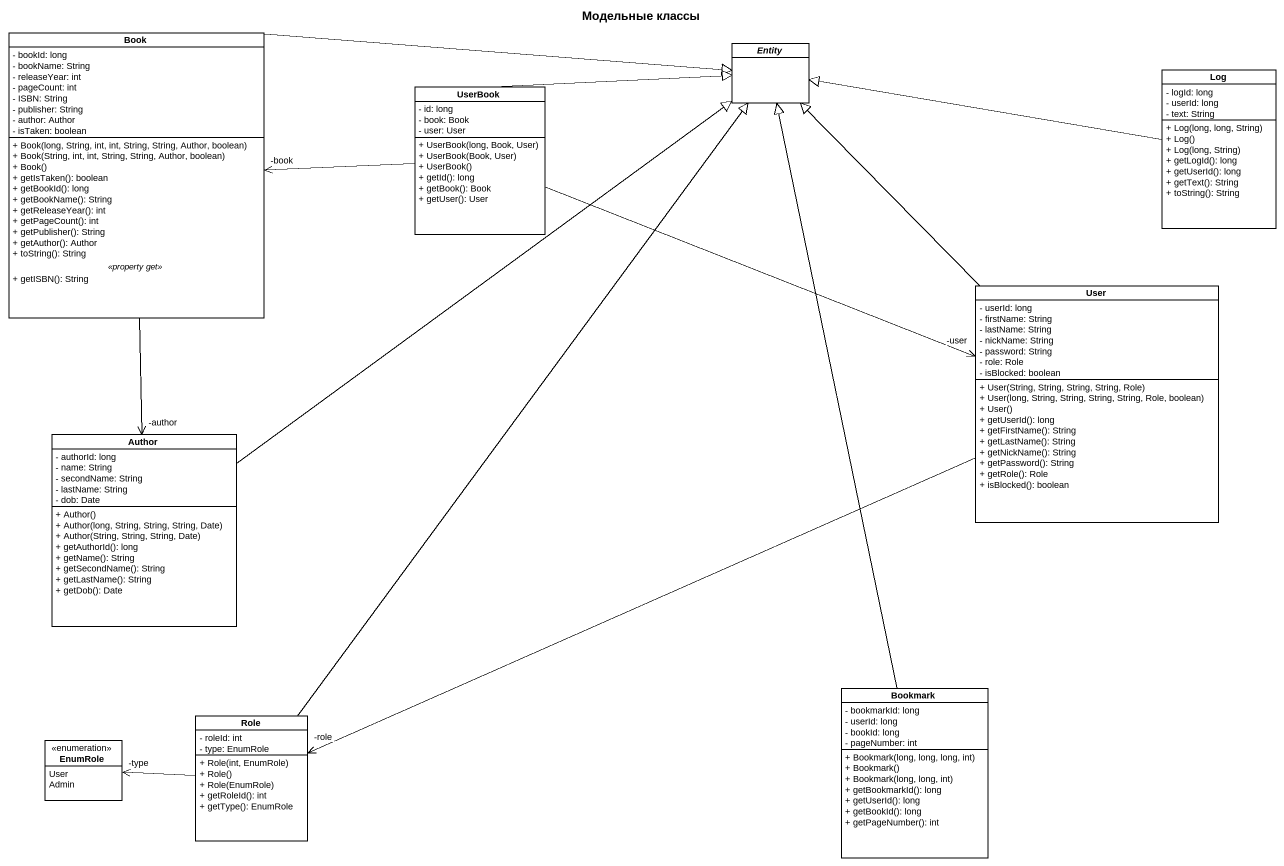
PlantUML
@startuml
title Модельные классы
hide circle
hide empty members
skinparam classAttributeIconSize 0
class Book {
  - bookId: long
  - bookName: String
  - releaseYear: int
  - pageCount: int
  - ISBN: String
  - publisher: String
  - author: Author
  - isTaken: boolean
  --
  + Book(long, String, int, int, String, String, Author, boolean)
  + Book(String, int, int, String, String, Author, boolean)
  + Book()
  + getIsTaken(): boolean
  + getBookId(): long
  + getBookName(): String
  + getReleaseYear(): int
  + getPageCount(): int
  + getPublisher(): String
  + getAuthor(): Author
  + toString(): String
  .. <<property get>> ..
  + getISBN(): String
}
abstract class "Entity" as Entity_
class UserBook {
  - id: long
  - book: Book
  - user: User
  + UserBook(long, Book, User)
  + UserBook(Book, User)
  + UserBook()
  + getId(): long
  + getBook(): Book
  + getUser(): User
}
class Log {
  - logId: long
  - userId: long
  - text: String
  + Log(long, long, String)
  + Log()
  + Log(long, String)
  + getLogId(): long
  + getUserId(): long
  + getText(): String
  + toString(): String
}
class User {
  - userId: long
  - firstName: String
  - lastName: String
  - nickName: String
  - password: String
  - role: Role
  - isBlocked: boolean
  + User(String, String, String, String, Role)
  + User(long, String, String, String, String, Role, boolean)
  + User()
  + getUserId(): long
  + getFirstName(): String
  + getLastName(): String
  + getNickName(): String
  + getPassword(): String
  + getRole(): Role
  + isBlocked(): boolean
}
class Author {
  - authorId: long
  - name: String
  - secondName: String
  - lastName: String
  - dob: Date
  + Author()
  + Author(long, String, String, String, Date)
  + Author(String, String, String, Date)
  + getAuthorId(): long
  + getName(): String
  + getSecondName(): String
  + getLastName(): String
  + getDob(): Date
}
class Role {
  - roleId: int
  - type: EnumRole
  + Role(int, EnumRole)
  + Role()
  + Role(EnumRole)
  + getRoleId(): int
  + getType(): EnumRole
}
class Bookmark {
  - bookmarkId: long
  - userId: long
  - bookId: long
  - pageNumber: int
  + Bookmark(long, long, long, int)
  + Bookmark()
  + Bookmark(long, long, int)
  + getBookmarkId(): long
  + getUserId(): long
  + getBookId(): long
  + getPageNumber(): int
}
enum EnumRole {
  User
  Admin
}
Book -right-|> Entity_
Book --> "-author" Author
UserBook -left-> "-book" Book
UserBook -right-|> Entity_
UserBook -right-> "-user" User
Log -left-|> Entity_
User -up-|> Entity_
User -left-> "-role" Role
Author -up-|> Entity_
Role -up-|> Entity_
Role -left-> "-type" EnumRole
Bookmark -up-|> Entity_
@enduml
